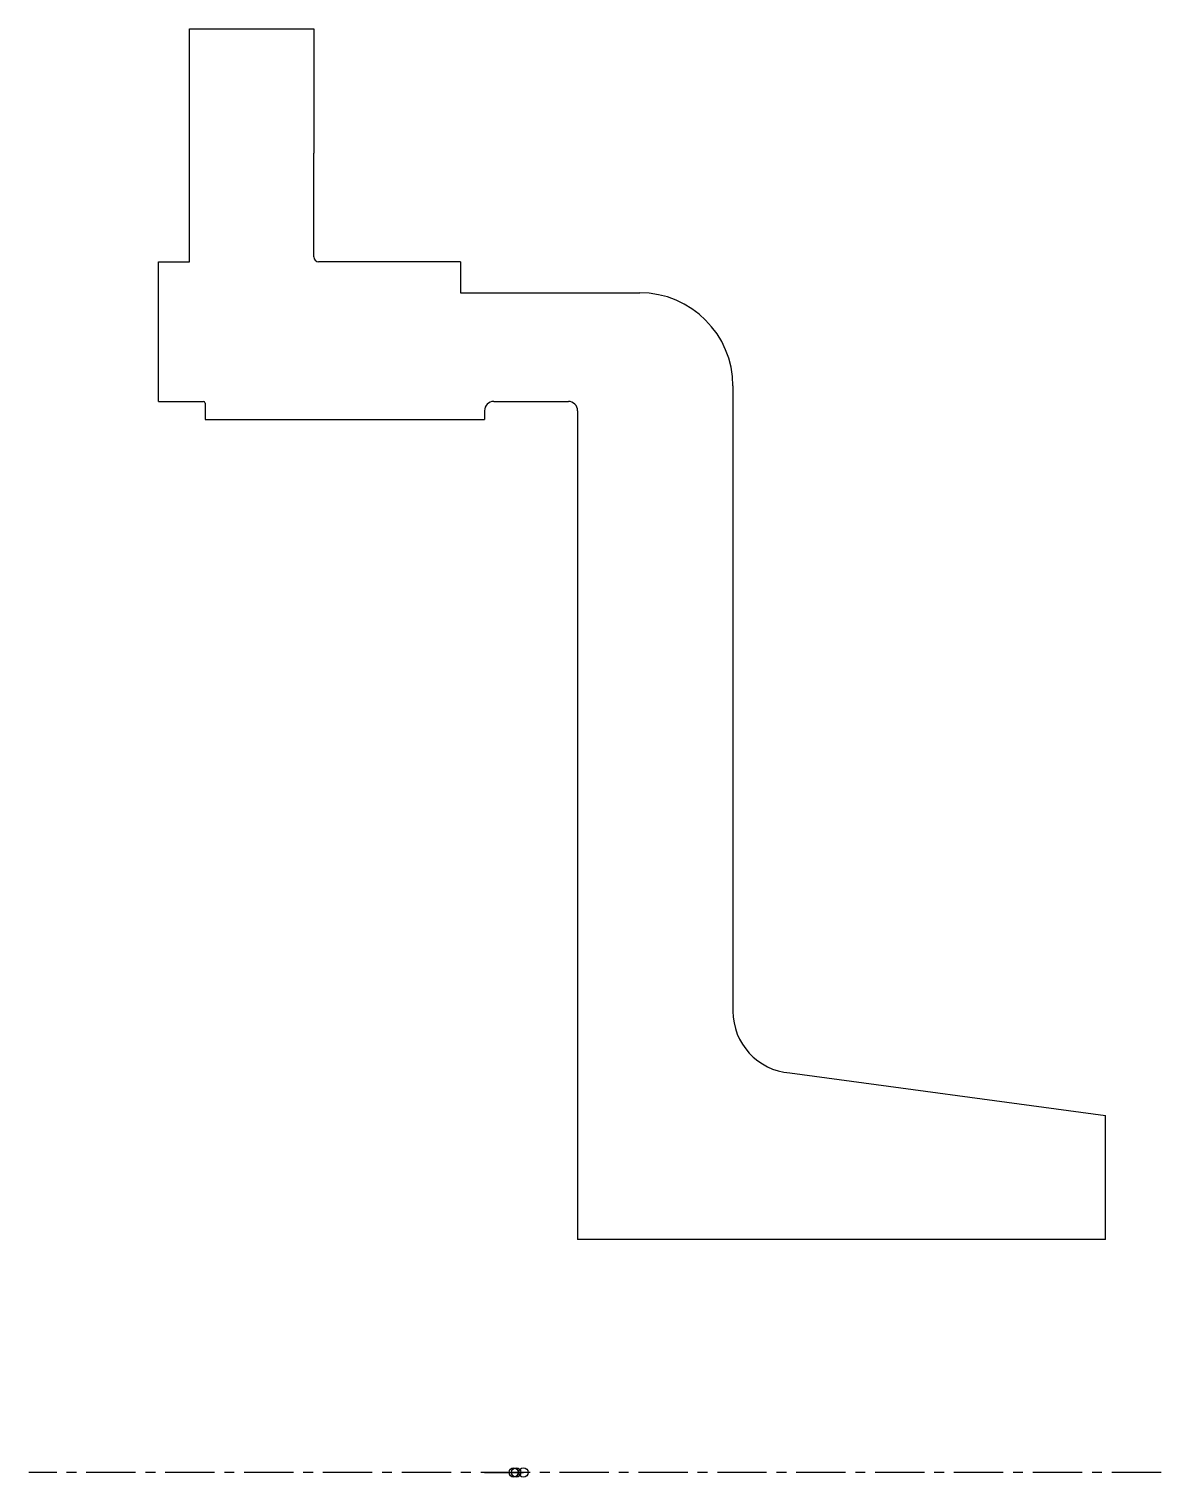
# Model space of a CAD drawing. Header units: millimetres. Extents: x 34179 to 39916, y -3385 to -179.
# Drawn here: x 39551.8 to 39916.4, y -1874.4 to -1407.9 of the extents above; entities that cross this region are included whole.
import ezdxf

# ---------------------------------------------------------------- set-up
doc = ezdxf.new("R2010")
doc.units = ezdxf.units.MM
doc.linetypes.add('CENTER', pattern=[50.8, 31.75, -6.35, 6.35, -6.35])
for name, color, linetype in [('Bord', 1, 'Continuous'), ('Cen', 5, 'CENTER'), ('Cont', 6, 'Continuous')]:
    doc.layers.add(name, color=color, linetype=linetype)

msp = doc.modelspace()

# ---------------------------------------------------------------- linework, layer by layer
at = {"layer": 'Bord', "color": 2}
for p, q in [((39698.51383, -1872.85239), (39711.04068, -1872.85239)), ((39704.77725, -1872.85239), (39711.04068, -1872.85239)), ((39706.40897, -1872.85239), (39711.04068, -1872.85239)), ((39707.90897, -1872.85239), (39707.90897, -1872.85239)), ((39708.72482, -1872.85239), (39708.72482, -1872.85239)), ((39711.04068, -1872.85239), (39711.04068, -1872.85239))]:
    msp.add_line(p, q, dxfattribs=at)
for centre in [(39707.90897, -1872.85239), (39708.72482, -1872.85239), (39711.04068, -1872.85239)]:
    msp.add_circle(centre, 1.5, dxfattribs=at)
at = {"layer": 'Cen', "ltscale": 0.5}
msp.add_line((39916.37242, -1872.85239), (39551.82682, -1872.85239), dxfattribs=at)
at = {"layer": 'Cont'}
for p, q in [((39603.51383, -1407.85073), (39643.51383, -1407.85073)), ((39603.51383, -1482.85073), (39603.51383, -1407.85073)), ((39643.51383, -1407.85073), (39643.51383, -1447.85073)), ((39643.51383, -1481.25454), (39643.51383, -1447.85073)), ((39593.51383, -1482.85073), (39603.51383, -1482.85073)), ((39593.51383, -1527.85073), (39593.51383, -1482.85073)), ((39690.81586, -1482.85454), (39645.11383, -1482.85454)), ((39690.81586, -1482.85454), (39690.81586, -1492.85073)), ((39690.81586, -1492.85073), (39748.51378, -1492.85073)), ((39778.51378, -1522.85073), (39778.51378, -1724.25838)), ((39593.51383, -1527.85073), (39608.01383, -1527.85073)), ((39608.51383, -1528.35073), (39608.51383, -1533.65073)), ((39701.51383, -1527.85073), (39725.51383, -1527.85073)), ((39608.51383, -1533.65073), (39698.51383, -1533.65073)), ((39698.51383, -1530.85073), (39698.51383, -1533.65073)), ((39728.51383, -1530.85073), (39728.51383, -1797.85454)), ((39796.82919, -1744.1873), (39898.51383, -1757.85454)), ((39898.51383, -1797.85454), (39898.51383, -1757.85454)), ((39898.51383, -1797.85454), (39728.51383, -1797.85454))]:
    msp.add_line(p, q, dxfattribs=at)
for centre, radius, start, end in [((39645.11383, -1481.25454), 1.6, 180, 270), ((39748.51378, -1522.85073), 30, 0, 90), ((39608.01383, -1528.35073), 0.5, 0, 90), ((39701.51383, -1530.85073), 3, 90, 180), ((39725.51383, -1530.85073), 3, 0, 90), ((39798.51378, -1724.25838), 20, 180, 265.1682615)]:
    msp.add_arc(centre, radius, start, end, dxfattribs=at)

doc.saveas('drawing.dxf')
